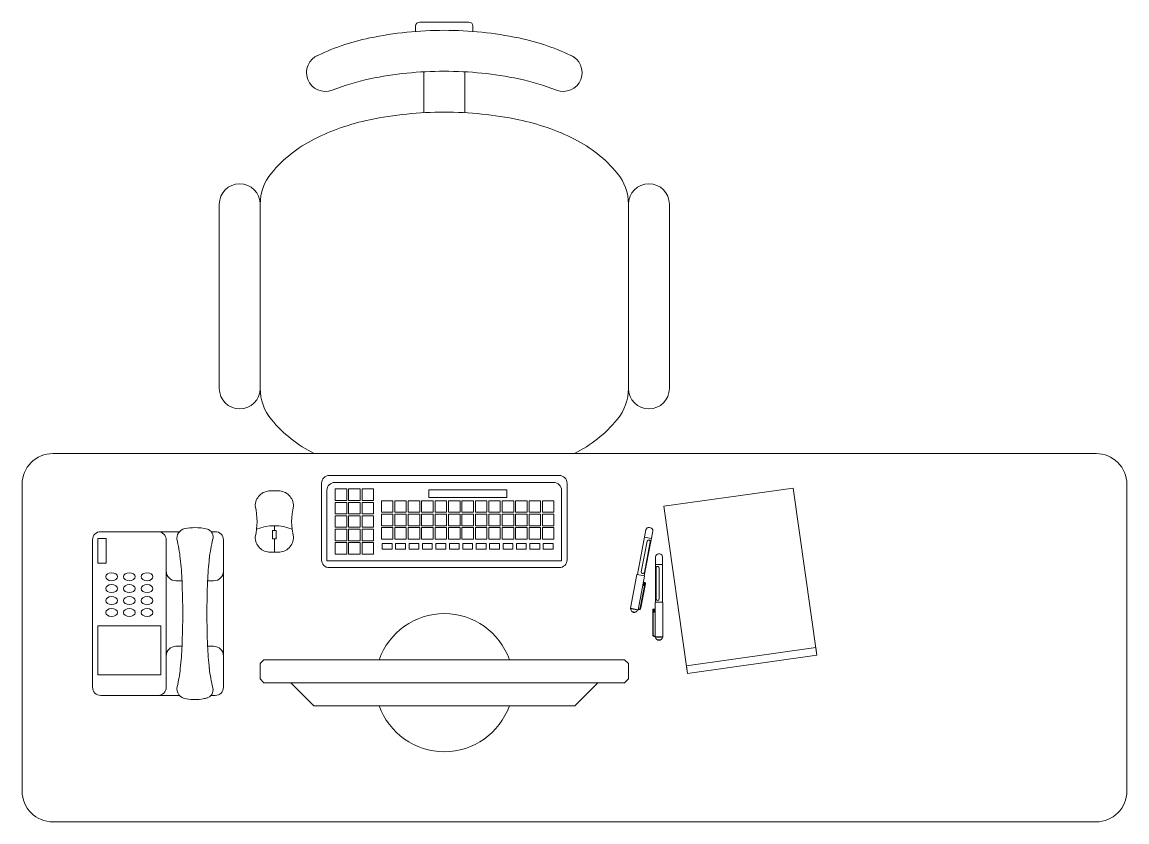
# Model space of a CAD drawing. Header units: millimetres. Extents: x 1962 to 2139, y 841 to 906.
# Drawn here: x 2024.275 to 2025.715, y 855.352 to 856.394 of the extents above; entities that cross this region are included whole.
import ezdxf

# ---------------------------------------------------------------- set-up
doc = ezdxf.new("R2010")
doc.units = ezdxf.units.MM
doc.layers.add('03_Fina', color=7, linetype='Continuous', lineweight=9)

# ---------------------------------------------------------------- blocks, each defined once
blk = doc.blocks.new('*U109')
blk.add_lwpolyline([(-0.0075, -0.0075), (0.0075, -0.0075), (0.0075, 0.0075), (-0.0075, 0.0075)], close=True)
blk = doc.blocks.new('*U110')
at = {"layer": '03_Fina', "color": 0, "linetype": 'ByBlock', "lineweight": -2, "transparency": 16777216}
for p in [(0, 0), (0.0175, 0), (0.035, 0), (0.0525, 0), (0.07, 0), (0.0875, 0), (0.105, 0), (0.1225, 0), (0.14, 0), (0.1575, 0), (0.175, 0), (0.1925, 0), (0.21, 0), (0, -0.0175), (0.0175, -0.0175), (0.035, -0.0175), (0.0525, -0.0175), (0.07, -0.0175), (0.0875, -0.0175), (0.105, -0.0175), (0.1225, -0.0175), (0.14, -0.0175), (0.1575, -0.0175), (0.175, -0.0175), (0.1925, -0.0175), (0.21, -0.0175), (0, -0.035), (0.0175, -0.035), (0.035, -0.035), (0.0525, -0.035), (0.07, -0.035), (0.0875, -0.035), (0.105, -0.035), (0.1225, -0.035), (0.14, -0.035), (0.1575, -0.035), (0.175, -0.035), (0.1925, -0.035), (0.21, -0.035)]:
    blk.add_blockref('*U109', p, dxfattribs=at)
blk = doc.blocks.new('*U111')
blk.add_lwpolyline([(-0.0075, -0.0075), (0.0075, -0.0075), (0.0075, 0.0075), (-0.0075, 0.0075)], close=True)
blk = doc.blocks.new('*U112')
at = {"layer": '03_Fina', "color": 0, "linetype": 'ByBlock', "lineweight": -2, "transparency": 16777216}
for p in [(0, 0), (0.0175, 0), (0.035, 0), (0, -0.0175), (0.0175, -0.0175), (0.035, -0.0175), (0, -0.035), (0.0175, -0.035), (0.035, -0.035), (0, -0.0525), (0.0175, -0.0525), (0.035, -0.0525), (0, -0.07), (0.0175, -0.07), (0.035, -0.07)]:
    blk.add_blockref('*U111', p, dxfattribs=at)
blk = doc.blocks.new('*U113')
blk.add_lwpolyline([(-0.0064, 0.0037), (0.0064, 0.0037), (0.0064, -0.0037), (-0.0064, -0.0037)], close=True)
blk = doc.blocks.new('*U114')
at = {"layer": '03_Fina', "color": 0, "linetype": 'ByBlock', "lineweight": -2, "transparency": 16777216}
for p in [(0, 0), (0.0175, 0), (0.035, 0), (0.0525, 0), (0.07, 0), (0.0875, 0), (0.105, 0), (0.1225, 0), (0.14, 0), (0.1575, 0), (0.175, 0), (0.1925, 0), (0.21, 0)]:
    blk.add_blockref('*U113', p, dxfattribs=at)
blk = doc.blocks.new('*U115')
blk.add_ellipse((0, 0), major_axis=(-0.0077, 0), ratio=0.672701)
blk = doc.blocks.new('*U116')
at = {"layer": '03_Fina', "color": 0, "linetype": 'ByBlock', "lineweight": -2, "transparency": 16777216}
for p in [(0, 0), (0.0231, 0), (0.0462, 0), (0, -0.0155), (0.0231, -0.0155), (0.0462, -0.0155), (0, -0.0311), (0.0231, -0.0311), (0.0462, -0.0311), (0, -0.0466), (0.0231, -0.0466), (0.0462, -0.0466)]:
    blk.add_blockref('*U115', p, dxfattribs=at)

msp = doc.modelspace()

# ---------------------------------------------------------------- linework, layer by layer
at = {"layer": '03_Fina', "color": 252, "lineweight": 9, "true_color": 0x939598}
for p, q in [((2024.7884, 856.3822), (2024.7884, 856.389)), ((2024.8577, 856.3943), (2024.7937, 856.3943)), ((2024.8631, 856.3822), (2024.8631, 856.389)), ((2024.7991, 856.3296), (2024.7991, 856.2762)), ((2024.8524, 856.3296), (2024.8524, 856.2762)), ((2024.5324, 856.157), (2024.5324, 855.917)), ((2024.5857, 856.157), (2024.5857, 855.917)), ((2025.0657, 856.157), (2025.0657, 855.917)), ((2025.1191, 856.157), (2025.1191, 855.917)), ((2024.6042, 855.7381), (2024.6042, 855.732)), ((2024.3848, 855.7214), (2024.3742, 855.7214)), ((2024.3742, 855.6894), (2024.3742, 855.7214)), ((2024.4805, 855.7303), (2024.3779, 855.7303)), ((2024.3848, 855.6894), (2024.3848, 855.7214)), ((2024.5272, 855.7303), (2024.5218, 855.7303)), ((2024.6042, 855.7208), (2024.6042, 855.7035)), ((2025.0867, 855.723), (2025.0955, 855.7213)), ((2024.3672, 855.5276), (2024.3672, 855.7196)), ((2024.4632, 855.5276), (2024.4632, 855.7196)), ((2024.5379, 855.5276), (2024.5379, 855.7196)), ((2024.3848, 855.6894), (2024.3742, 855.6894)), ((2025.1101, 855.6875), (2025.1011, 855.6875)), ((2024.4839, 855.6663), (2024.476, 855.6663)), ((2024.5251, 855.6663), (2024.5172, 855.6663)), ((2025.0684, 855.6305), (2025.0768, 855.6744)), ((2025.0772, 855.6747), (2025.0864, 855.6729)), ((2025.0866, 855.6725), (2025.0782, 855.6286)), ((2025.1006, 855.6379), (2025.1006, 855.5933)), ((2025.1103, 855.6383), (2025.101, 855.6383)), ((2025.1106, 855.5933), (2025.1106, 855.6379)), ((2025.0782, 855.6286), (2025.0684, 855.6305)), ((2025.0688, 855.6299), (2025.0776, 855.6283)), ((2025.0749, 855.6254), (2025.0702, 855.6263)), ((2025.0749, 855.6254), (2025.0749, 855.6254)), ((2025.0782, 855.6286), (2025.0782, 855.6286)), ((2024.4563, 855.6076), (2024.3742, 855.6076)), ((2024.3742, 855.6076), (2024.3742, 855.5436)), ((2024.4563, 855.6076), (2024.4563, 855.5436)), ((2025.1006, 855.5933), (2025.1006, 855.5933)), ((2025.1006, 855.5933), (2025.1106, 855.5933)), ((2025.1101, 855.5928), (2025.1012, 855.5928)), ((2024.4839, 855.581), (2024.476, 855.581)), ((2024.5251, 855.581), (2024.5172, 855.581)), ((2025.1032, 855.5894), (2025.1032, 855.5894)), ((2025.1032, 855.5894), (2025.108, 855.5894)), ((2024.4563, 855.5436), (2024.3742, 855.5436)), ((2024.4805, 855.517), (2024.3779, 855.517)), ((2024.5272, 855.517), (2024.5216, 855.517))]:
    msp.add_line(p, q, dxfattribs=at)
for points in [[(2024.3154, 855.8321), (2025.6754, 855.8321, -0.414214), (2025.7154, 855.7921), (2025.7154, 855.3921, -0.414214), (2025.6754, 855.3521), (2024.3154, 855.3521, -0.414214), (2024.2754, 855.3921), (2024.2754, 855.7921, -0.414214)], [(2024.9757, 855.8035), (2024.6757, 855.8035, 0.414214), (2024.6657, 855.7935), (2024.6657, 855.6935, 0.414214), (2024.6757, 855.6835), (2024.9757, 855.6835, 0.414214), (2024.9857, 855.6935), (2024.9857, 855.7935, 0.414214)], [(2024.9786, 855.6925), (2024.6728, 855.6925), (2024.6728, 855.7843, -0.414214), (2024.683, 855.7945), (2024.9684, 855.7945, -0.414214), (2024.9786, 855.7843)], [(2024.6092, 855.7835), (2024.5992, 855.7835, 0.414214), (2024.5792, 855.7635, -0.125), (2024.5792, 855.7235, 0.414214), (2024.5992, 855.7035), (2024.6092, 855.7035, 0.414214), (2024.6292, 855.7235, -0.125), (2024.6292, 855.7635, 0.414214)], [(2024.6054, 855.7208), (2024.6031, 855.7208, -0.414214), (2024.6018, 855.722), (2024.6018, 855.7308, -0.414214), (2024.6031, 855.732), (2024.6054, 855.732, -0.414214), (2024.6066, 855.7308), (2024.6066, 855.722, -0.414214)], [(2025.084, 855.6759), (2025.0843, 855.6758, 0.414214), (2025.0865, 855.6773), (2025.0942, 855.7171, 0.414214), (2025.0927, 855.7193), (2025.0924, 855.7194, 0.414214), (2025.0902, 855.7179), (2025.0825, 855.6781, 0.414214)], [(2025.1038, 855.6407), (2025.1035, 855.6407, -0.414214), (2025.1017, 855.6426), (2025.1017, 855.6832, -0.414214), (2025.1035, 855.685), (2025.1038, 855.685, -0.414214), (2025.1057, 855.6832), (2025.1057, 855.6426, -0.414214)]]:
    msp.add_lwpolyline(points, format="xyb", close=True, dxfattribs=at)
for points in [[(2024.9071, 855.7749), (2024.8054, 855.7749), (2024.8054, 855.7847), (2024.9071, 855.7847)], [(2025.2803, 855.7872), (2025.112, 855.7634), (2025.1428, 855.5456), (2025.3112, 855.5694)], [(2025.3098, 855.5793), (2025.1414, 855.5555), (2025.1428, 855.5456), (2025.3112, 855.5694)], [(2025.0607, 855.5635), (2024.5907, 855.5635), (2024.5857, 855.5585), (2024.5857, 855.5385), (2024.5907, 855.5335), (2025.0607, 855.5335), (2025.0657, 855.5385), (2025.0657, 855.5585)], [(2024.6257, 855.5335), (2024.6557, 855.5035), (2024.9957, 855.5035), (2025.0257, 855.5335)]]:
    msp.add_lwpolyline(points, close=True, dxfattribs=at)
for points in [[(2025.0774, 855.6746), (2025.0886, 855.7328, -0.414214), (2025.093, 855.7358), (2025.0944, 855.7355, -0.414214), (2025.0974, 855.7311), (2025.0862, 855.6729)], [(2025.1101, 855.6383), (2025.1101, 855.6975, 0.414214), (2025.1064, 855.7013), (2025.1049, 855.7013, 0.414214), (2025.1011, 855.6975), (2025.1011, 855.6383)], [(2025.0783, 855.6293, 0.414214), (2025.0812, 855.6312), (2025.0873, 855.6625, 0.414214), (2025.0868, 855.6633), (2025.0868, 855.6633, 0.414214), (2025.086, 855.6628), (2025.0857, 855.661, 0.317837), (2025.086, 855.6604, -0.317837), (2025.0861, 855.6601), (2025.0861, 855.6601, -0.517638), (2025.0857, 855.6598, -0.317837), (2025.0851, 855.6612), (2025.0854, 855.6629, -0.414214), (2025.0869, 855.6639, -0.414214), (2025.0879, 855.6624), (2025.0818, 855.6311, -0.414214), (2025.0782, 855.6286)], [(2025.1006, 855.5939, -0.414214), (2025.0981, 855.5964), (2025.0981, 855.6283, -0.414214), (2025.0988, 855.6289), (2025.0988, 855.6289, -0.414214), (2025.0994, 855.6283), (2025.0994, 855.6265, -0.317837), (2025.099, 855.6259, 0.317837), (2025.0988, 855.6256), (2025.0988, 855.6256, 0.517638), (2025.0992, 855.6253, 0.317837), (2025.1, 855.6265), (2025.1, 855.6283, 0.414214), (2025.0988, 855.6295, 0.414214), (2025.0975, 855.6283), (2025.0975, 855.5964, 0.414214), (2025.1006, 855.5933)]]:
    msp.add_lwpolyline(points, format="xyb", dxfattribs=at)
for centre, radius, start, end in [((2024.8257, 855.905), 0.4786, 90, 101.7009), ((2024.7937, 856.389), 0.00533, 90, 180), ((2024.8257, 855.905), 0.4786, 78.2991, 90), ((2024.8577, 856.389), 0.00533, 0, 90), ((2024.7889, 856.0827), 0.2972, 101.7009, 116.5651), ((2024.8625, 856.0827), 0.2972, 63.4349, 78.2991), ((2024.6706, 856.3285), 0.0245, 111.5813, 291.5813), ((2024.9808, 856.3285), 0.0245, 248.4187, 68.4187), ((2024.8257, 855.8517), 0.4786, 90, 101.7009), ((2024.8257, 855.8517), 0.4786, 78.2991, 90), ((2024.7889, 856.0293), 0.2972, 101.7009, 111.5813), ((2024.8625, 856.0293), 0.2972, 68.4187, 78.2991), ((2024.8257, 855.7984), 0.4786, 90, 101.7009), ((2024.8257, 855.7984), 0.4786, 78.2991, 90), ((2024.7889, 855.976), 0.2972, 101.7009, 116.5651), ((2024.8625, 855.976), 0.2972, 63.4349, 78.2991), ((2024.7331, 856.0877), 0.1723, 116.5651, 140.3607), ((2024.9183, 856.0877), 0.1723, 39.6393, 63.4349), ((2024.6494, 856.157), 0.0637, 140.3607, 180), ((2025.002, 856.157), 0.0637, 0, 39.6393), ((2024.5591, 856.157), 0.0267, 0, 180), ((2025.0924, 856.157), 0.0267, 0, 180), ((2024.5591, 855.917), 0.0267, 180, 0), ((2024.6494, 855.917), 0.0637, 180, 219.6393), ((2025.002, 855.917), 0.0637, 320.3607, 0), ((2025.0924, 855.917), 0.0267, 180, 0), ((2024.7331, 855.9863), 0.1723, 219.6393, 243.4349), ((2024.9183, 855.9863), 0.1723, 296.5651, 320.3607), ((2024.5006, 855.6691), 0.0665, 90, 101.2958), ((2024.5006, 855.6691), 0.0665, 76.0825, 90), ((2024.6042, 855.6777), 0.0604, 67.5, 112.5), ((2024.3779, 855.7196), 0.0107, 90, 180), ((2024.4526, 855.7196), 0.0107, 0, 90), ((2024.49, 855.7218), 0.0128, 101.2958, 193.3617), ((2024.2923, 855.6748), 0.1904, 6.1675, 13.8968), ((2024.5137, 855.7234), 0.0107, 340.2489, 76.4245), ((2024.7088, 855.6748), 0.1904, 166.1032, 173.8325), ((2024.5272, 855.7196), 0.0107, 0, 90), ((2024.489, 855.7357), 0.0197, 233.5958, 233.7272), ((2024.0104, 855.6443), 0.474, 2.5629, 6.1675), ((2024.9907, 855.6443), 0.474, 173.8325, 177.4371), ((2024.476, 855.6791), 0.0128, 180, 270), ((2024.5251, 855.6791), 0.0128, 270, 0), ((2023.5473, 855.6236), 0.9375, 0, 2.5629), ((2025.4538, 855.6236), 0.9375, 177.4371, 180), ((2025.0771, 855.6744), 0.000313, 79.0871, 169.0871), ((2025.0863, 855.6726), 0.000313, 349.0871, 79.0871), ((2025.101, 855.6379), 0.000313, 90, 180), ((2025.1103, 855.6379), 0.000313, 0, 90), ((2023.5473, 855.6236), 0.9375, 357.4371, 0), ((2025.4538, 855.6236), 0.9375, 180, 182.5629), ((2024.8257, 855.5335), 0.09, 19.4712, 160.5288), ((2025.0688, 855.6304), 0.0005, 169.0871, 262.2718), ((2025.0733, 855.6296), 0.0045, 175.4565, 342.7176), ((2025.0777, 855.6287), 0.0005, 255.9023, 349.0871), ((2025.1011, 855.5933), 0.0005, 180, 273.1847), ((2025.1056, 855.5933), 0.0045, 186.3695, 353.6305), ((2025.1101, 855.5933), 0.0005, 266.8153, 0), ((2024.476, 855.5682), 0.0128, 90, 180), ((2024.0104, 855.6029), 0.474, 353.8325, 357.4371), ((2024.9907, 855.6029), 0.474, 182.5629, 186.1675), ((2024.5251, 855.5682), 0.0128, 0, 90), ((2024.2923, 855.5724), 0.1904, 346.6383, 353.8325), ((2024.7088, 855.5724), 0.1904, 186.1675, 193.8968), ((2024.3779, 855.5276), 0.0107, 180, 270), ((2024.4526, 855.5276), 0.0107, 270, 0), ((2024.49, 855.5255), 0.0128, 166.6383, 268.4297), ((2024.5136, 855.524), 0.0107, 279.5352, 14.6502), ((2024.5272, 855.5276), 0.0107, 270, 0), ((2024.5006, 855.5781), 0.0665, 260.5924, 270), ((2024.5006, 855.5781), 0.0665, 270, 279.4076), ((2024.5052, 855.5504), 0.0384, 279.4076, 287.8024), ((2024.8257, 855.5335), 0.09, 199.4712, 340.5288)]:
    msp.add_arc(centre, radius, start, end, dxfattribs=at)

# ---------------------------------------------------------------- block references
at = {"layer": '03_Fina', "color": 252, "lineweight": 9, "true_color": 0x939598, "rotation": 180}
for name, p in [('*U112', (2024.726, 855.7085)), ('*U110', (2024.9612, 855.7281)), ('*U114', (2024.9612, 855.7113)), ('*U116', (2024.4383, 855.625))]:
    msp.add_blockref(name, p, dxfattribs=at)

doc.saveas('drawing.dxf')
